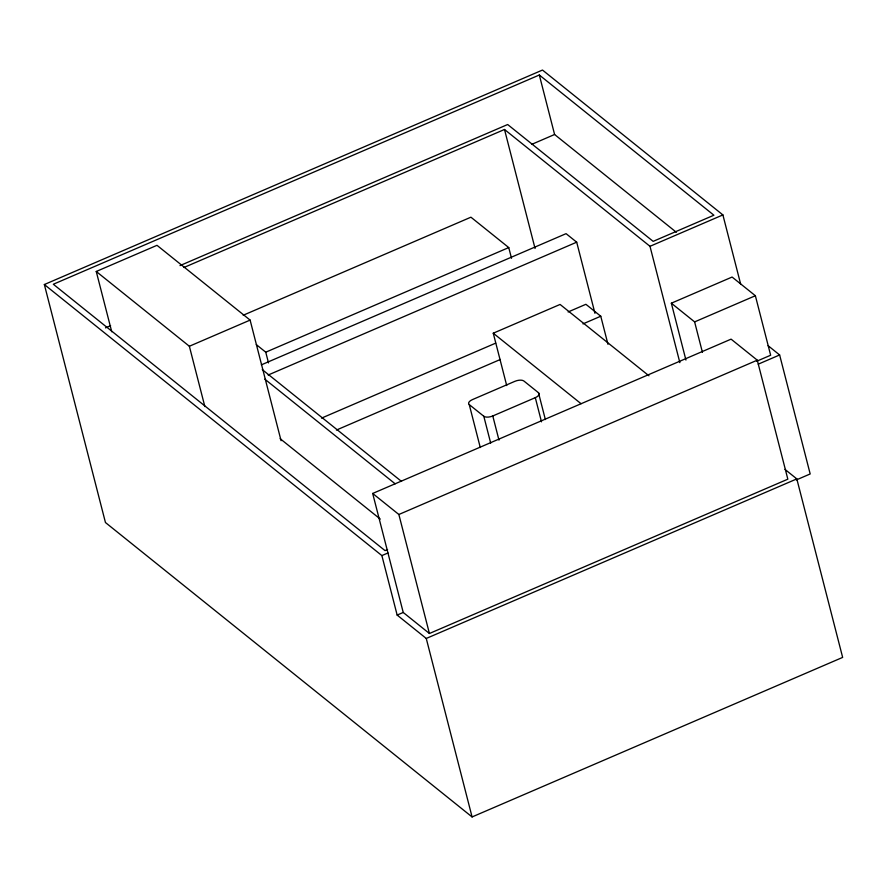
<?xml version="1.0" encoding="UTF-8"?>
<svg xmlns="http://www.w3.org/2000/svg" width="887" height="887" viewBox="0 0 887 887"><rect width="100%" height="100%" fill="white"/><g stroke="black" fill="none" stroke-linecap="round" stroke-linejoin="round"><path stroke-width="1.33" d="M784.962 469.378L796.814 478.902L842.65 657.4L472.084 816.949L105.453 522.532L44.35 284.527L542.489 70.051L722.894 214.92L740.745 284.45M180.006 265.601L507.663 124.524L653.154 241.364L713.902 215.208L539.318 75.007L53.331 284.25L385.047 550.627L387.586 549.53M111.74 331.782L96.251 271.477L156.999 245.322L250.112 320.096L281.079 440.706M183.964 267.486L504.503 129.48L649.994 246.309L679.863 362.639M105.509 327.868L110.598 325.673M531.701 144.37L554.597 134.502L676.371 232.294M243.204 315.24L470.93 217.193L508.75 247.573L511.511 258.305M96.251 271.477L189.363 346.252L250.112 320.096M256.31 344.599L265.756 352.194L508.75 247.573M261.343 364.856L566.083 233.658L576.694 242.184L594.966 313.311M268.151 375.024L576.694 242.184M649.994 246.309L722.894 214.92M506.71 385.546L493.261 333.202L560.085 304.441L648.94 375.789M321.56 418.11L495.667 343.147M568.112 311.958L585.897 304.296L600.765 316.227L607.972 344.311M336.417 430.051L500.368 359.457M582.97 323.888L600.765 316.227M685.939 360.055L671.348 303.199L732.097 277.043L755.369 295.737L770.648 355.232L756.722 361.231M671.348 303.199L694.621 321.892L755.369 295.737M469.245 404.572L483.792 416.247A6.908 3.16 -14.4 0 0 492.784 415.97L535.304 397.664A6.908 3.16 -14.4 0 0 538.464 392.708L523.918 381.033A6.908 3.16 -14.4 0 0 514.937 381.31L472.416 399.616A6.908 3.16 -14.4 0 0 469.245 404.572L480.277 447.514M372.684 493.46L731.088 339.144L757.276 360.177L787.833 479.18L429.419 633.495L403.23 612.462L372.684 493.46L398.862 514.493L429.419 633.495M398.862 514.493L757.276 360.177M758.263 364.158L779.629 354.955L810.186 473.957L796.36 479.911M44.35 284.527L381.876 555.584L387.952 552.967M381.876 555.584L397.154 615.079L403.23 612.462M397.154 615.079L426.259 638.452L796.814 478.902M768.109 345.697L779.629 354.955M493.261 333.202L581.052 403.707M262.264 369.602L401.512 481.419M264.858 379.181L395.158 483.814M280.137 438.677L380.29 519.095M694.621 321.892L702.426 352.305M539.318 75.007L554.597 134.502M504.503 129.48L535.061 248.482M538.464 392.708L545.361 419.551M535.304 397.664L541.502 421.824M492.784 415.97L498.982 440.129M483.792 416.247L490.688 443.09M426.259 638.452L472.084 816.949M265.756 352.194L268.517 362.927M189.363 346.252L204.853 406.556"/></g></svg>
